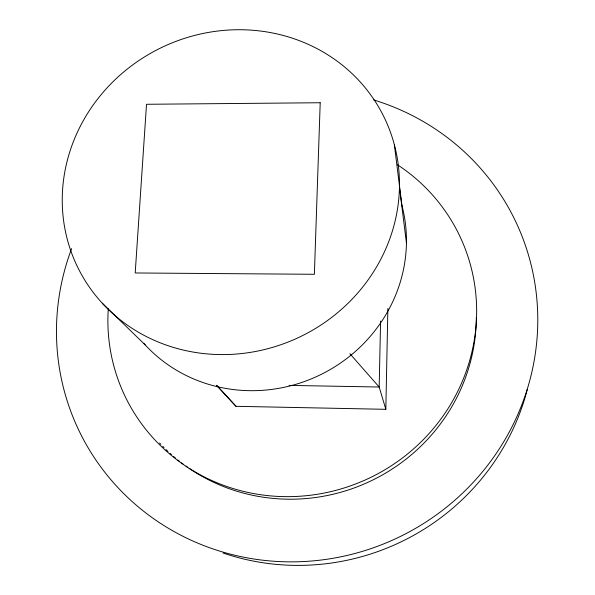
<?xml version="1.0" encoding="UTF-8"?>
<svg xmlns="http://www.w3.org/2000/svg" width="595" height="595" viewBox="0 0 595 595"><rect width="100%" height="100%" fill="white"/><g stroke="black" fill="none" stroke-linecap="round" stroke-linejoin="round"><path stroke-width="0.89" d="M216.394 385.262L235.992 406.311L385.828 409.315L387.873 308.463M380.592 321.069L379.171 387.018L385.828 409.315M289.044 385.396L379.171 387.018L349.89 353.713M102.295 303.234L145.165 344.877M216.878 385.426L235.992 406.311M394.359 144.749A170.587 160.36 -26.4 0 1 184.807 350.41A170.587 160.36 -26.4 0 1 113.407 81.322A170.587 160.36 -26.4 0 1 394.359 144.749L401.915 205.409M399.446 187.061L406.445 243.043M527.341 389.331A232.556 226.152 -26.4 0 1 223.095 553.008M373.697 99.945A242.098 234.735 -26.4 0 1 524.418 397.765A242.098 234.735 -26.4 0 1 215.539 549.78A242.098 234.735 -26.4 0 1 71.631 248.606M476.327 317.462A182.509 176.864 -26.4 0 1 377.386 477.688A182.509 176.864 -26.4 0 1 189.061 468.317M187.537 467.268A182.509 176.864 -26.4 0 1 186.012 466.197M183.007 464.003A182.509 176.864 -26.4 0 1 181.52 462.888M179.303 461.177A182.509 176.864 -26.4 0 1 177.846 460.017M175.681 458.247A182.509 176.864 -26.4 0 1 173.547 456.439M171.449 454.61A182.509 176.864 -26.4 0 1 170.066 453.368M168.013 451.486A182.509 176.864 -26.4 0 1 166.005 449.567M164.027 447.633A182.509 176.864 -26.4 0 1 162.733 446.324M160.821 444.346A182.509 176.864 -26.4 0 1 159.572 443.015M397.334 164.689A185.551 179.586 -26.4 0 1 372.418 476.58A185.551 179.586 -26.4 0 1 108.275 308.812M401.439 203.654A150.141 142.993 -26.4 0 1 326.439 371.667A150.141 142.993 -26.4 0 1 143.938 343.523M320.207 102.742L314.376 274.288L135.199 272.964L146.519 104.281L320.207 102.742"/></g></svg>
